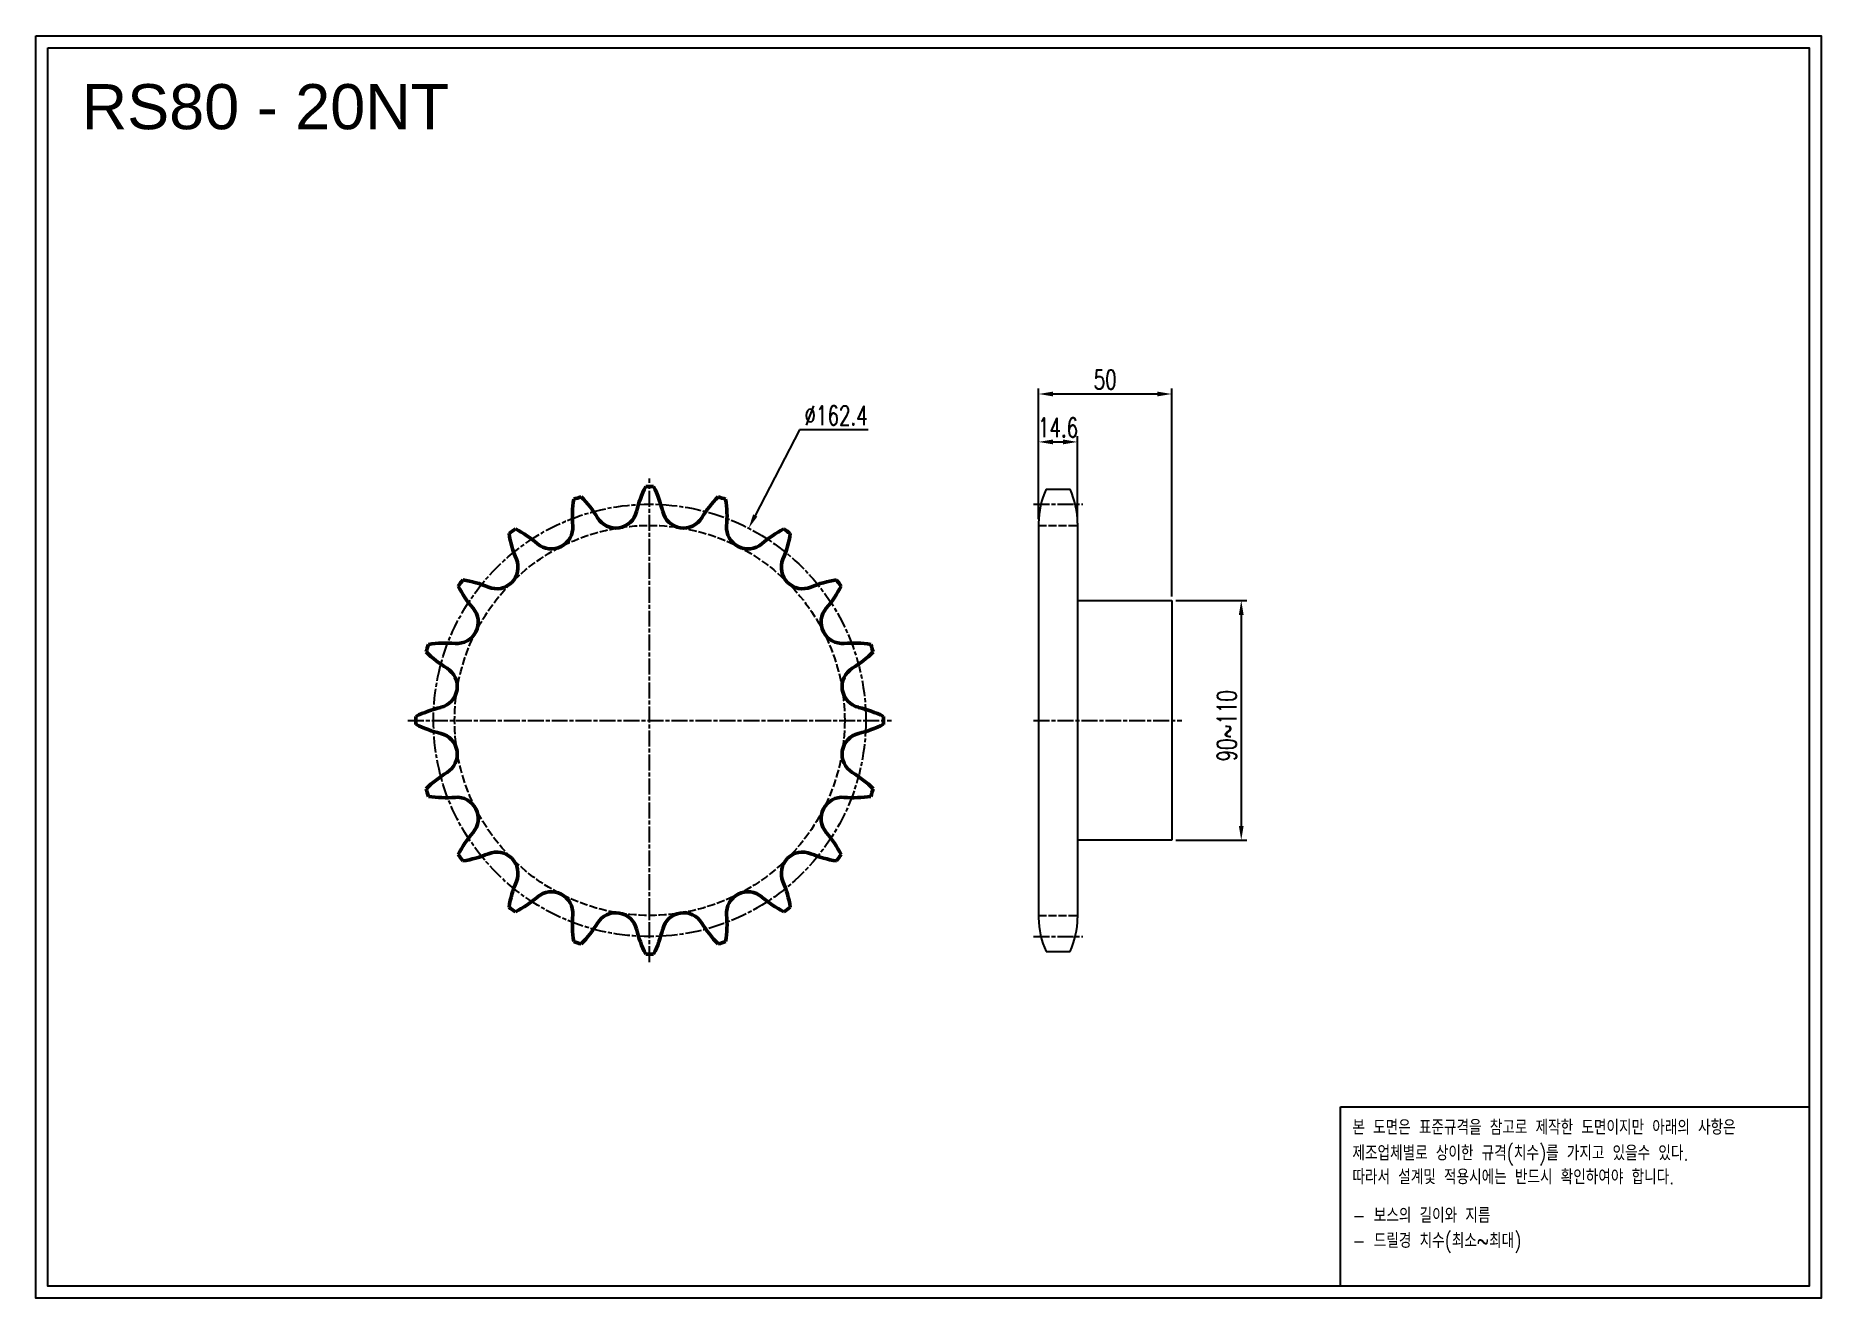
# Model space of a CAD drawing. Header units: millimetres. Extents: x -69295 to -68624, y 16254 to 16728.
import ezdxf

# ---------------------------------------------------------------- set-up
doc = ezdxf.new("R2010")
doc.units = ezdxf.units.MM
for name, pattern in [('AM_ISO02W050', [7.5, 6, -1.5]), ('AM_ISO02W050x2', [3.75, 3, -0.75]), ('AM_ISO08W050', [18, 12, -1.5, 3, -1.5]), ('AM_ISO08W050x2', [9, 6, -0.75, 1.5, -0.75])]:
    doc.linetypes.add(name, pattern=pattern)
for name, color, linetype, lineweight in [('AM_0N', 7, 'Continuous', 50), ('AM_3N', 6, 'AM_ISO02W050', 25), ('AM_7', 4, 'AM_ISO08W050', 25), ('AM_7N', 4, 'AM_ISO08W050', 25)]:
    doc.layers.add(name, color=color, linetype=linetype, lineweight=lineweight)
doc.layers.add('S-DIM', color=7, linetype='Continuous')
doc.styles.add('HAN', font='ROMANS.shx', dxfattribs={"width": 0.7, "bigfont": 'whgtxt.shx'})
doc.styles.add('HSG', font='SIMPLEX.shx', dxfattribs={"width": 0.7, "bigfont": 'HSG.shx'})
doc.styles.get("Standard").update_dxf_attribs({"font": 'arial.ttf'})
doc.dimstyles.new('APP16', dxfattribs={"dimscale": 3, "dimtxt": 2.4, "dimasz": 1.8, "dimexe": 0.7, "dimexo": 0.5, "dimgap": 0.6, "dimtad": 1, "dimtoh": 1, "dimdec": 1, "dimrnd": 0.01, "dimzin": 9, "dimdsep": 46, "dimtxsty": 'HSG', "dimcen": 0, "dimclrd": 1, "dimclre": 1, "dimclrt": 256, "dimazin": 2, "dimtp": 1, "dimtm": 1, "dimtfac": 0.5, "dimtdec": 1, "dimtofl": 0, "dimtmove": 0, "dimatfit": 3, "dimfxl": 0, "dimtvp": 1, "dimtolj": 2, "dimlwd": -1, "dimlwe": -1, "dimarcsym": 0})

# ---------------------------------------------------------------- blocks, each defined once
blk = doc.blocks.new('*D1')
at = {"layer": 'Defpoints', "color": 0, "transparency": 16777216}
for p in [(-68867.88, 16516.09), (-68867.88, 16426.09), (-68841.78, 16426.09)]:
    blk.add_point(p, dxfattribs=at)
at = {"layer": 'S-DIM', "color": 1, "transparency": 16777216}
for p, q in [((-68866.38, 16516.09), (-68839.68, 16516.09)), ((-68841.78, 16510.69), (-68841.78, 16431.49)), ((-68866.38, 16426.09), (-68839.68, 16426.09))]:
    blk.add_line(p, q, dxfattribs=at)
for points in [[(-68842.68, 16510.69), (-68840.88, 16510.69), (-68841.78, 16516.09)], [(-68842.68, 16431.49), (-68840.88, 16431.49), (-68841.78, 16426.09)]]:
    blk.add_solid(points, dxfattribs=at)
at = {"layer": 'S-DIM', "transparency": 16777216, "insert": (-68847.18, 16469.05), "char_height": 7.2, "attachment_point": 5, "rotation": 90, "style": 'HSG'}
blk.add_mtext('\\A2;90~110', dxfattribs=at)
blk = doc.blocks.new('*D2')
at = {"layer": 'Defpoints', "color": 0, "transparency": 16777216}
for p in [(-68903.28, 16575.67), (-68917.88, 16545.19), (-68903.28, 16544.34)]:
    blk.add_point(p, dxfattribs=at)
at = {"layer": 'S-DIM', "color": 1, "transparency": 16777216}
for p, q in [((-68917.88, 16546.69), (-68917.88, 16577.77)), ((-68903.28, 16545.84), (-68903.28, 16577.77)), ((-68912.48, 16575.67), (-68908.68, 16575.67))]:
    blk.add_line(p, q, dxfattribs=at)
for points in [[(-68912.48, 16576.57), (-68912.48, 16574.77), (-68917.88, 16575.67)], [(-68908.68, 16576.57), (-68908.68, 16574.77), (-68903.28, 16575.67)]]:
    blk.add_solid(points, dxfattribs=at)
at = {"layer": 'S-DIM', "transparency": 16777216, "insert": (-68910.58, 16581.07), "char_height": 7.2, "attachment_point": 5, "style": 'HSG'}
blk.add_mtext('\\A2;14.6', dxfattribs=at)
blk = doc.blocks.new('*D3')
at = {"layer": 'Defpoints', "color": 0, "transparency": 16777216}
for p in [(-68867.88, 16593.67), (-68917.88, 16545.19), (-68867.88, 16516.09)]:
    blk.add_point(p, dxfattribs=at)
at = {"layer": 'S-DIM', "color": 1, "transparency": 16777216}
for p, q in [((-68917.88, 16546.69), (-68917.88, 16595.77)), ((-68912.48, 16593.67), (-68873.28, 16593.67)), ((-68867.88, 16517.59), (-68867.88, 16595.77))]:
    blk.add_line(p, q, dxfattribs=at)
for points in [[(-68912.48, 16594.57), (-68912.48, 16592.77), (-68917.88, 16593.67)], [(-68873.28, 16594.57), (-68873.28, 16592.77), (-68867.88, 16593.67)]]:
    blk.add_solid(points, dxfattribs=at)
at = {"layer": 'S-DIM', "transparency": 16777216, "insert": (-68892.88, 16599.07), "char_height": 7.2, "attachment_point": 5, "style": 'HSG'}
blk.add_mtext('\\A2;50', dxfattribs=at)
blk = doc.blocks.new('*D4')
at = {"layer": 'Defpoints', "color": 0, "transparency": 16777216}
for p in [(-69026.77, 16543.26), (-69101.14, 16398.92)]:
    blk.add_point(p, dxfattribs=at)
at = {"layer": 'S-DIM', "color": 1, "transparency": 16777216}
for p, q in [((-69007.74, 16580.2), (-69024.3, 16548.06)), ((-68981.94, 16580.2), (-69007.74, 16580.2))]:
    blk.add_line(p, q, dxfattribs=at)
blk.add_solid([(-69025.1, 16548.47), (-69023.5, 16547.65), (-69026.77, 16543.26)], dxfattribs=at)
at = {"layer": 'S-DIM', "transparency": 16777216, "insert": (-68993.94, 16585.6), "char_height": 7.2, "attachment_point": 5, "style": 'HSG'}
blk.add_mtext('\\A2;∅162.4', dxfattribs=at)
blk = doc.blocks.new('notice1')
at = {"color": 4}
blk.add_lwpolyline([(-22142.12, 1735.9), (-22053.8, 1735.9), (-22053.8, 1702.07), (-22142.12, 1702.07)], close=True, dxfattribs=at)
at = {"color": 4, "style": 'HAN', "width": 0.8}
for s, p in [('본 도면은 표준규격을 참고로 제작한 도면이지만 아래의 사항은', (-22139.9, 1730.62)), ('제조업체별로 상이한 규격(치수)를 가지고 있을수 있다.', (-22139.9, 1725.78)), ('따라서 설계및 적용시에는 반드시 확인하여야 합니다.', (-22139.9, 1721.28)), ('- 보스의 길이와 지름', (-22139.9, 1714.03)), ('- 드릴경 치수(최소~최대)', (-22139.9, 1709.27))]:
    blk.add_text(s, height=2.7949, dxfattribs=at).set_placement(p)

msp = doc.modelspace()

# ---------------------------------------------------------------- linework, layer by layer
for p, q in [((-68915.08, 16557.89), (-68906.08, 16557.89)), ((-68917.88, 16545.19), (-68917.88, 16397)), ((-68903.28, 16545.19), (-68903.28, 16397)), ((-68903.28, 16516.09), (-68867.88, 16516.09)), ((-68867.88, 16516.09), (-68867.88, 16426.09)), ((-68867.88, 16426.09), (-68903.28, 16426.09)), ((-68915.08, 16384.3), (-68906.08, 16384.3))]:
    msp.add_line(p, q)
for points in [[(-69294.54, 16728.22), (-68623.94, 16728.22), (-68623.94, 16254.06), (-69294.54, 16254.06)], [(-69290.02, 16723.71), (-68628.45, 16723.71), (-68628.45, 16258.58), (-69290.02, 16258.58)]]:
    msp.add_lwpolyline(points, close=True)
for centre, start, end in [((-68887.68, 16545.19), 155.13196, 180), ((-68933.48, 16545.19), 0, 24.86804), ((-68887.68, 16397), 180, 204.86804), ((-68933.48, 16397), 335.13196, 0)]:
    msp.add_arc(centre, 30.2, start, end)
at = {"layer": 'AM_0N'}
for centre, radius, start, end in [((-69028.06, 16539.91), 41.92, 153.08709, 166.75), ((-69063.96, 16471.09), 87.8, 89.03285, 90.96715), ((-69099.86, 16539.91), 41.92, 13.25, 26.91291), ((-69051.08, 16547.63), 41.92, 171.08709, 184.75), ((-69063.96, 16471.09), 87.8, 107.03285, 108.96715), ((-69119.36, 16525.45), 41.92, 31.25, 44.91291), ((-69008.55, 16525.45), 41.92, 135.08709, 148.75), ((-69063.96, 16471.09), 87.8, 71.03285, 72.96715), ((-69076.83, 16547.63), 41.92, 355.25, 8.91291), ((-69100.85, 16543.5), 8.02, 229.25, 4.75), ((-69076.67, 16551.36), 8.02, 211.25, 346.75), ((-69051.24, 16551.36), 8.02, 193.25, 328.75), ((-69027.06, 16543.5), 8.02, 175.25, 310.75), ((-69063.96, 16471.09), 87.8, 125.03285, 126.96715), ((-69075.36, 16547.87), 41.92, 189.08709, 202.75), ((-69133.45, 16505.66), 41.92, 49.25, 62.91291), ((-68994.46, 16505.66), 41.92, 117.08709, 130.75), ((-69052.55, 16547.87), 41.92, 337.25, 350.91291), ((-69063.96, 16471.09), 87.8, 53.03285, 54.96715), ((-69121.42, 16528.55), 8.02, 247.25, 22.75), ((-69006.49, 16528.55), 8.02, 157.25, 292.75), ((-69063.96, 16471.09), 87.8, 143.03285, 144.96715), ((-69140.73, 16482.5), 41.92, 67.25, 80.91291), ((-68987.18, 16482.5), 41.92, 99.08709, 112.75), ((-69063.96, 16471.09), 87.8, 35.03285, 36.96715), ((-69098.53, 16540.59), 41.92, 207.08709, 220.75), ((-69029.38, 16540.59), 41.92, 319.25, 332.91291), ((-69136.36, 16507.99), 8.02, 265.25, 40.75), ((-68991.55, 16507.99), 8.02, 139.25, 274.75), ((-69063.96, 16471.09), 87.8, 161.03285, 162.96715), ((-69140.5, 16458.21), 41.92, 85.25, 98.91291), ((-68987.41, 16458.21), 41.92, 81.08709, 94.75), ((-69063.96, 16471.09), 87.8, 17.03285, 18.96715), ((-69118.31, 16526.5), 41.92, 225.08709, 238.75), ((-69144.22, 16483.81), 8.02, 283.25, 58.75), ((-68983.69, 16483.81), 8.02, 121.25, 256.75), ((-69009.6, 16526.5), 41.92, 301.25, 314.91291), ((-69063.96, 16471.09), 87.8, 179.03285, 180.96715), ((-69132.77, 16435.19), 41.92, 103.25, 116.91291), ((-68995.14, 16435.19), 41.92, 63.08709, 76.75), ((-69063.96, 16471.09), 87.8, 359.03285, 0.96715), ((-69132.77, 16506.99), 41.92, 243.08709, 256.75), ((-69144.22, 16458.38), 8.02, 301.25, 76.75), ((-68983.69, 16458.38), 8.02, 103.25, 238.75), ((-68995.14, 16506.99), 41.92, 283.25, 296.91291), ((-69118.31, 16415.68), 41.92, 121.25, 134.91291), ((-69009.6, 16415.68), 41.92, 45.08709, 58.75), ((-69063.96, 16471.09), 87.8, 197.03285, 198.96715), ((-69063.96, 16471.09), 87.8, 341.03285, 342.96715), ((-69140.5, 16483.97), 41.92, 261.08709, 274.75), ((-69136.36, 16434.2), 8.02, 319.25, 94.75), ((-68991.55, 16434.2), 8.02, 85.25, 220.75), ((-68987.41, 16483.97), 41.92, 265.25, 278.91291), ((-69098.53, 16401.6), 41.92, 139.25, 152.91291), ((-69029.38, 16401.6), 41.92, 27.08709, 40.75), ((-69063.96, 16471.09), 87.8, 215.03285, 216.96715), ((-69140.73, 16459.69), 41.92, 279.08709, 292.75), ((-69121.42, 16413.63), 8.02, 337.25, 112.75), ((-69006.49, 16413.63), 8.02, 67.25, 202.75), ((-68987.18, 16459.69), 41.92, 247.25, 260.91291), ((-69063.96, 16471.09), 87.8, 323.03285, 324.96715), ((-69075.36, 16394.32), 41.92, 157.25, 170.91291), ((-69052.55, 16394.32), 41.92, 9.08709, 22.75), ((-69133.45, 16436.52), 41.92, 297.08709, 310.75), ((-69100.85, 16398.69), 8.02, 355.25, 130.75), ((-69027.06, 16398.69), 8.02, 49.25, 184.75), ((-68994.46, 16436.52), 41.92, 229.25, 242.91291), ((-69063.96, 16471.09), 87.8, 233.03285, 234.96715), ((-69051.08, 16394.55), 41.92, 175.25, 188.91291), ((-69076.67, 16390.83), 8.02, 13.25, 148.75), ((-69051.24, 16390.83), 8.02, 31.25, 166.75), ((-69076.83, 16394.55), 41.92, 351.08709, 4.75), ((-69063.96, 16471.09), 87.8, 305.03285, 306.96715), ((-69119.36, 16416.74), 41.92, 315.08709, 328.75), ((-69028.06, 16402.28), 41.92, 193.25, 206.91291), ((-69099.86, 16402.28), 41.92, 333.08709, 346.75), ((-69008.55, 16416.74), 41.92, 211.25, 224.91291), ((-69063.96, 16471.09), 87.8, 251.03285, 252.96715), ((-69063.96, 16471.09), 87.8, 269.03285, 270.96715), ((-69063.96, 16471.09), 87.8, 287.03285, 288.96715)]:
    msp.add_arc(centre, radius, start, end, dxfattribs=at)
at = {"layer": 'AM_3N', "linetype": 'AM_ISO02W050x2'}
for p, q in [((-68917.88, 16544.34), (-68903.28, 16544.34)), ((-68917.88, 16397.85), (-68903.28, 16397.85))]:
    msp.add_line(p, q, dxfattribs=at)
msp.add_circle((-69063.96, 16471.09), 73.24, dxfattribs=at)
at = {"layer": 'AM_7', "linetype": 'AM_ISO08W050x2'}
for p, q in [((-68919.82, 16552.28), (-68901.33, 16552.28)), ((-68919.82, 16471.09), (-68864.14, 16471.09)), ((-68919.82, 16389.91), (-68901.33, 16389.91))]:
    msp.add_line(p, q, dxfattribs=at)
msp.add_circle((-69063.96, 16471.09), 81.18, dxfattribs=at)
at = {"layer": 'AM_7N', "linetype": 'AM_ISO08W050x2'}
for p, q in [((-69063.96, 16380.29), (-69063.96, 16561.9)), ((-69154.76, 16471.09), (-68973.15, 16471.09))]:
    msp.add_line(p, q, dxfattribs=at)

# ---------------------------------------------------------------- block references
at = {"xscale": 1.992646656, "yscale": 1.992646656, "zscale": 1.992646656}
msp.add_blockref('notice1', (-24683.03, 12866.96), dxfattribs=at)

# ---------------------------------------------------------------- texts
msp.add_text('RS80 - 20NT', height=16.9344).set_placement((-69277.27, 16693.11))

# ---------------------------------------------------------------- dimensions: what is measured, and where the dimension line sits
at = {"layer": 'S-DIM'}
dim = msp.add_linear_dim(base=(-68867.88, 16593.67), p1=(-68917.88, 16545.19), p2=(-68867.88, 16516.09), dimstyle='APP16', dxfattribs=at)
dim.commit()
dim.dimension.update_dxf_attribs({"geometry": '*D3', "text_midpoint": (-68892.88, 16599.07)})
dim = msp.add_diameter_dim_2p(p1=(-69101.14, 16398.92), p2=(-69026.77, 16543.26), dimstyle='APP16', dxfattribs=at)
dim.commit()
dim.dimension.update_dxf_attribs({"geometry": '*D4', "text_midpoint": (-68993.94, 16580.2), "dimtype": 131})
dim = msp.add_linear_dim(base=(-68903.28, 16575.67), p1=(-68917.88, 16545.19), p2=(-68903.28, 16544.34), dimstyle='APP16', dxfattribs=at)
dim.commit()
dim.dimension.update_dxf_attribs({"geometry": '*D2', "text_midpoint": (-68910.58, 16575.67), "dimtype": 128})
dim = msp.add_linear_dim(base=(-68841.78, 16426.09), p1=(-68867.88, 16516.09), p2=(-68867.88, 16426.09), angle=90, text='<>~110', dimstyle='APP16', dxfattribs=at)
dim.commit()
dim.dimension.update_dxf_attribs({"geometry": '*D1', "text_midpoint": (-68841.78, 16469.05), "dimtype": 128})

doc.saveas('drawing.dxf')
